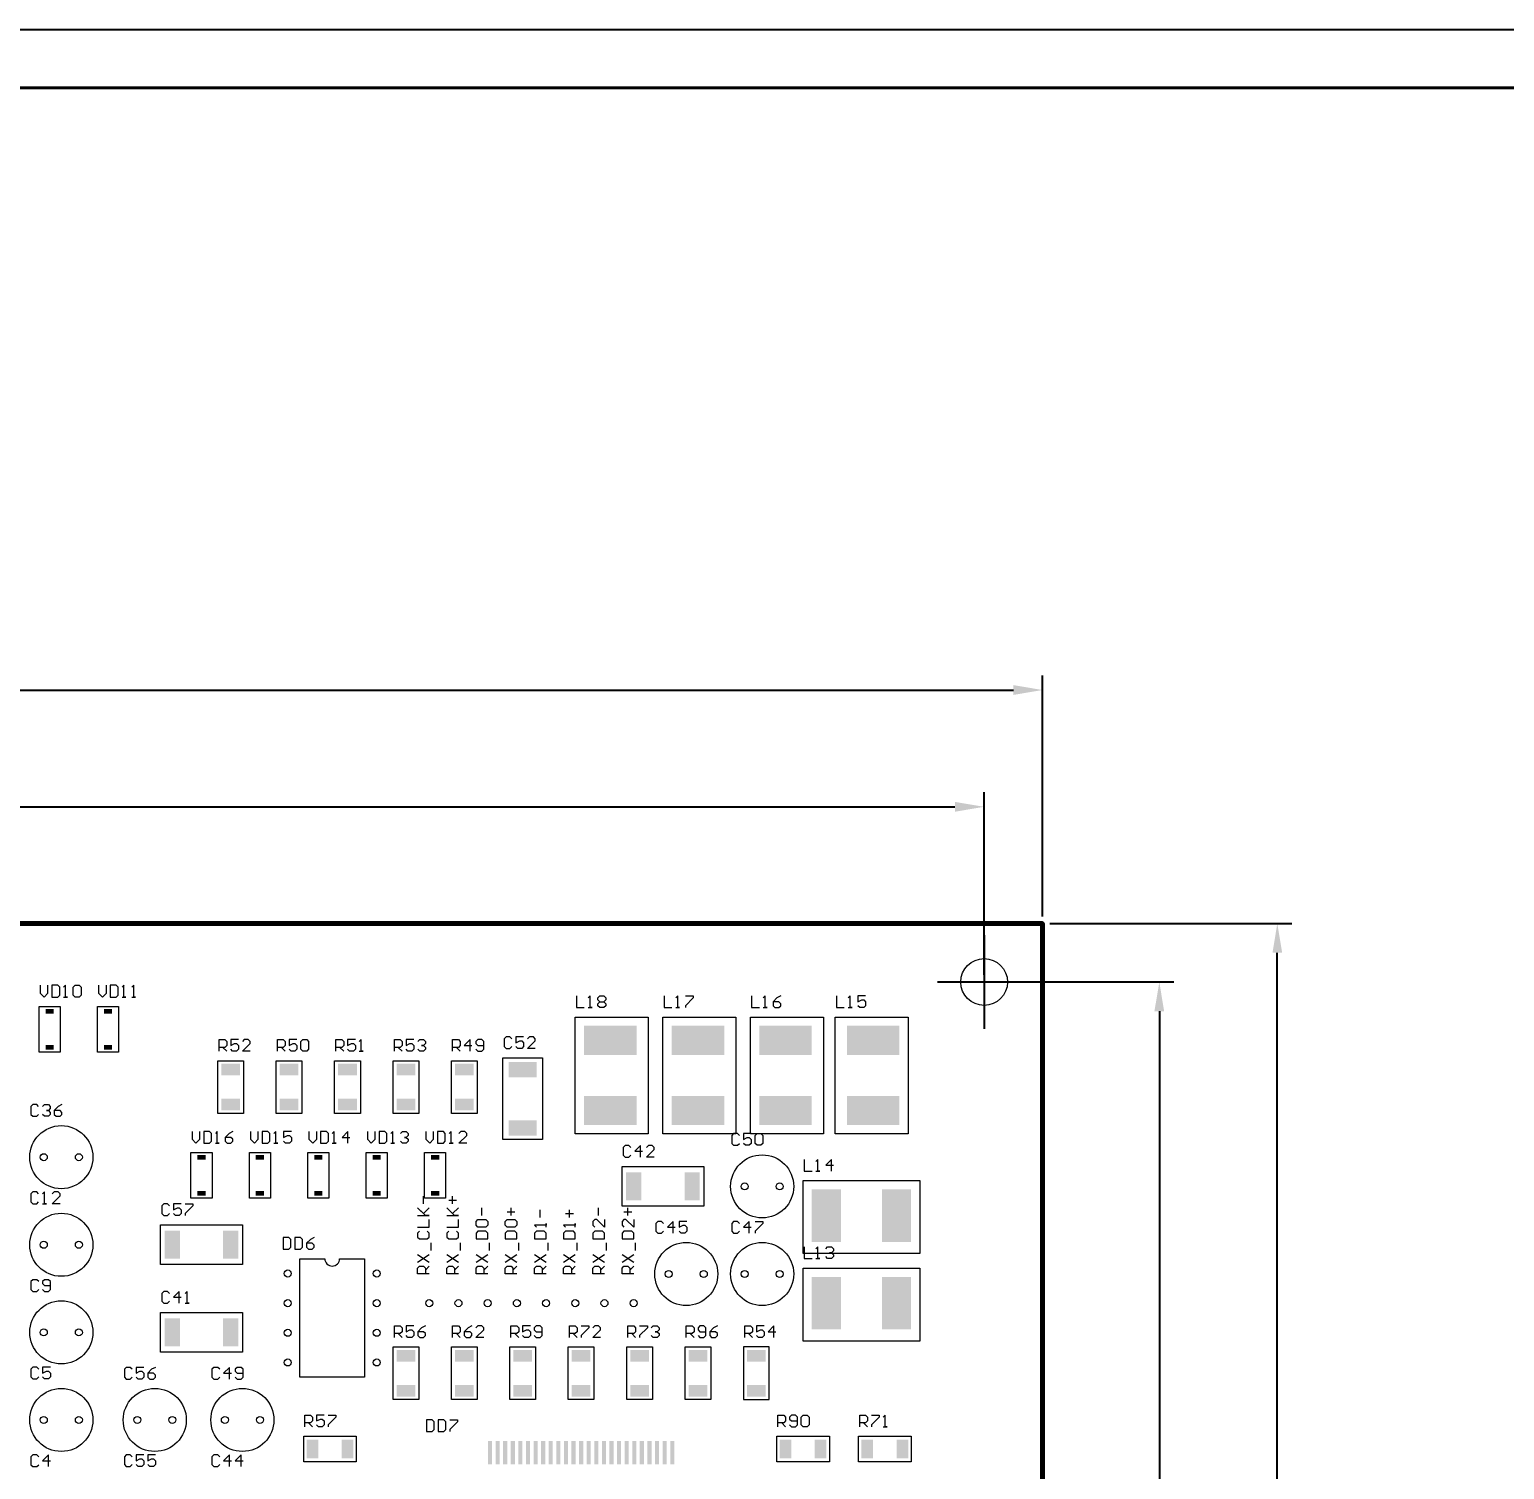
# Model space of a CAD drawing. Extents: x 0 to 597, y 0 to 420.
# Drawn here: x 171.4 to 297.7, y 296.7 to 420 of the extents above; entities that cross this region are included whole.
import ezdxf

# ---------------------------------------------------------------- set-up
doc = ezdxf.new("R2010")
doc.units = 0
doc.header["$MEASUREMENT"] = 0
doc.linetypes.add('ACAD_ISO10W100', pattern=[18, 12, -3, 0, -3])
doc.layers.get('0').update_dxf_attribs({"linetype": 'CONTINUOUS'})
doc.layers.get('DEFPOINTS').update_dxf_attribs({"linetype": 'CONTINUOUS'})
for name, color, linetype in [('KONTUR', 7, 'CONTINUOUS'), ('PDF _Геометрия', 7, 'CONTINUOUS'), ('PDF _Сплошная заливка', 7, 'CONTINUOUS'), ('штрих-пунктир', 7, 'ACAD_ISO10W100')]:
    doc.layers.add(name, color=color, linetype=linetype)
doc.layers.add('Основная', color=7, linetype='CONTINUOUS', lineweight=40)
doc.styles.get("Standard").update_dxf_attribs({"font": 'gost.TTF', "oblique": 15})
doc.styles.add('стиль1', font='gost.TTF', dxfattribs={"width": 0.75, "oblique": 15, "height": 3.5})
doc.dimstyles.get("Standard").update_dxf_attribs({"dimtxt": 3, "dimasz": 3, "dimexe": 2.5, "dimexo": 2.5, "dimgap": 1.5, "dimtad": 0, "dimtih": 1, "dimtoh": 1, "dimdec": 4, "dimzin": 0, "dimdsep": 46, "dimtxsty": 'Standard', "dimcen": -3, "dimdle": 1.25, "dimadec": 0, "dimazin": 0, "dimtfac": 0.75, "dimtdec": 4, "dimtofl": 0, "dimtmove": 0, "dimatfit": 3, "dimfxl": 1, "dimtvp": 1.5, "dimtolj": 1, "dimtzin": 0, "dimarcsym": 0})

# ---------------------------------------------------------------- blocks, each defined once
blk = doc.blocks.new('*D2')
at = {"color": 0, "lineweight": -2, "transparency": 16777216}
for p, q in [((75.6, 339.06), (75.6, 354.69)), ((253.14, 339.06), (253.14, 354.69)), ((78.1, 353.44), (250.64, 353.44))]:
    blk.add_line(p, q, dxfattribs=at)
at = {"color": 0, "transparency": 16777216}
for points in [[(78.1, 353.86), (78.1, 353.02), (75.6, 353.44)], [(250.64, 353.86), (250.64, 353.02), (253.14, 353.44)]]:
    blk.add_solid(points, dxfattribs=at)
at = {"layer": 'DEFPOINTS', "color": 0, "transparency": 16777216}
for p in [(253.14, 353.44), (75.6, 338.44), (253.14, 338.44)]:
    blk.add_point(p, dxfattribs=at)
at = {"color": 0, "transparency": 16777216, "insert": (164.37, 356.15), "char_height": 3.5, "attachment_point": 5, "style": 'стиль1'}
blk.add_mtext('\\A1;177,5*', dxfattribs=at)
blk = doc.blocks.new('*D3')
at = {"color": 0, "lineweight": -2, "transparency": 16777216}
for p, q in [((70.6, 344.06), (70.6, 364.69)), ((258.14, 344.06), (258.14, 364.69)), ((73.1, 363.44), (255.64, 363.44))]:
    blk.add_line(p, q, dxfattribs=at)
at = {"color": 0, "transparency": 16777216}
for points in [[(73.1, 363.86), (73.1, 363.02), (70.6, 363.44)], [(255.64, 363.86), (255.64, 363.02), (258.14, 363.44)]]:
    blk.add_solid(points, dxfattribs=at)
at = {"layer": 'DEFPOINTS', "color": 0, "transparency": 16777216}
for p in [(258.14, 363.44), (70.6, 343.44), (258.14, 343.44)]:
    blk.add_point(p, dxfattribs=at)
at = {"color": 0, "transparency": 16777216, "insert": (164.37, 366.15), "char_height": 3.5, "attachment_point": 5, "rotation": 359.9999, "style": 'стиль1'}
blk.add_mtext('\\A1;187,5*', dxfattribs=at)
blk = doc.blocks.new('*D4')
at = {"color": 0, "lineweight": -2, "transparency": 16777216}
for p, q in [((253.76, 338.44), (269.39, 338.44)), ((268.14, 335.94), (268.14, 110.94)), ((253.76, 108.44), (269.39, 108.44))]:
    blk.add_line(p, q, dxfattribs=at)
at = {"color": 0, "transparency": 16777216}
for points in [[(267.72, 335.94), (268.55, 335.94), (268.14, 338.44)], [(267.72, 110.94), (268.55, 110.94), (268.14, 108.44)]]:
    blk.add_solid(points, dxfattribs=at)
at = {"layer": 'DEFPOINTS', "color": 0, "transparency": 16777216}
for p in [(253.14, 338.44), (253.14, 108.44), (268.14, 108.44)]:
    blk.add_point(p, dxfattribs=at)
at = {"color": 0, "transparency": 16777216, "insert": (265.76, 223.44), "char_height": 3.5, "attachment_point": 5, "rotation": 90, "style": 'стиль1'}
blk.add_mtext('\\A1;230*', dxfattribs=at)
blk = doc.blocks.new('*D5')
at = {"color": 0, "lineweight": -2, "transparency": 16777216}
for p, q in [((258.76, 343.44), (279.49, 343.44)), ((278.24, 105.94), (278.24, 340.94)), ((258.76, 103.44), (279.49, 103.44))]:
    blk.add_line(p, q, dxfattribs=at)
at = {"color": 0, "transparency": 16777216}
for points in [[(277.83, 340.94), (278.66, 340.94), (278.24, 343.44)], [(277.83, 105.94), (278.66, 105.94), (278.24, 103.44)]]:
    blk.add_solid(points, dxfattribs=at)
at = {"layer": 'DEFPOINTS', "color": 0, "transparency": 16777216}
for p in [(258.14, 343.44), (278.24, 343.44), (258.14, 103.44)]:
    blk.add_point(p, dxfattribs=at)
at = {"color": 0, "transparency": 16777216, "insert": (275.87, 223.44), "char_height": 3.5, "attachment_point": 5, "rotation": 89.9999, "style": 'стиль1'}
blk.add_mtext('\\A1;240*', dxfattribs=at)

msp = doc.modelspace()

# ---------------------------------------------------------------- linework, layer by layer
at = {"layer": 'KONTUR'}
msp.add_line((-0.00425, 419.99759), (596.99575, 419.99759), dxfattribs=at)
at = {"layer": 'PDF _Геометрия', "lineweight": 60}
for points in [[(258.13763, 343.439), (70.60264, 343.43921), (70.60264, 103.439), (70.60264, 343.439)], [(258.13763, 103.439), (70.60264, 103.439), (258.13763, 103.43931), (258.13763, 343.439)]]:
    msp.add_lwpolyline(points, close=True, dxfattribs=at)
at = {"layer": 'PDF _Геометрия', "lineweight": 20}
for points in [[(172.31331, 338.15397), (172.31331, 337.48748), (172.64658, 337.15424), (172.97995, 337.48748), (172.97995, 338.15397)], [(174.31292, 337.15424), (174.64619, 337.15424), (174.47955, 337.15424), (174.47955, 338.15397), (174.31292, 337.9874)], [(174.47955, 338.15397), (174.47955, 338.15397)], [(177.31799, 338.15397), (177.31799, 337.48748), (177.65137, 337.15424), (177.98463, 337.48748), (177.98463, 338.15397)], [(179.3176, 337.15424), (179.65097, 337.15424), (179.48434, 337.15424), (179.48434, 338.15397), (179.3176, 337.9874)], [(179.48434, 338.15397), (179.48434, 338.15397)], [(180.15087, 337.15424), (180.48425, 337.15424), (180.31761, 337.15424), (180.31761, 338.15397), (180.15087, 337.9874)], [(180.31761, 338.15397), (180.31761, 338.15397)], [(218.23796, 337.24264), (218.23796, 336.24313), (218.9046, 336.24313)], [(219.23787, 336.24313), (219.57124, 336.24313), (219.4045, 336.24313), (219.4045, 337.24264), (219.23787, 337.07608)], [(219.4045, 337.24264), (219.4045, 337.24264)], [(225.73237, 337.24264), (225.73237, 336.24313), (226.39901, 336.24313)], [(226.73228, 336.24313), (227.06554, 336.24313), (226.89891, 336.24313), (226.89891, 337.24264), (226.73228, 337.07608)], [(226.89891, 337.24264), (226.89891, 337.24264)], [(227.56555, 337.24264), (228.23219, 337.24264), (228.23219, 337.07608), (227.56555, 336.4098), (227.56555, 336.24313)], [(233.22678, 337.24264), (233.22678, 336.24313), (233.89342, 336.24313)], [(234.22668, 336.24313), (234.55995, 336.24313), (234.39332, 336.24313), (234.39332, 337.24264), (234.22668, 337.07608)], [(234.39332, 337.24264), (234.39332, 337.24264)], [(235.7266, 337.24264), (235.39323, 337.07608), (235.05996, 336.74283), (235.05996, 336.4098), (235.22659, 336.24313), (235.55996, 336.24313), (235.7266, 336.4098), (235.7266, 336.57637), (235.55996, 336.74283), (235.05996, 336.74283)], [(240.49255, 337.24264), (240.49255, 336.24313), (241.15909, 336.24313)], [(241.49246, 336.24313), (241.82573, 336.24313), (241.65909, 336.24313), (241.65909, 337.24264), (241.49246, 337.07608)], [(241.65909, 337.24264), (241.65909, 337.24264)], [(242.99237, 337.24264), (242.32573, 337.24264), (242.32573, 336.74283), (242.659, 336.90971), (242.82564, 336.90971), (242.99237, 336.74283), (242.99237, 336.4098), (242.82564, 336.24313), (242.49237, 336.24313), (242.32573, 336.4098)], [(220.23777, 336.74283), (220.57115, 336.74283)], [(187.6252, 332.50933), (187.6252, 333.50885), (188.12521, 333.50885), (188.29184, 333.34228), (188.29184, 333.00903), (188.12521, 332.84257), (187.6252, 332.84257)], [(189.29175, 333.50885), (188.62521, 333.50885), (188.62521, 333.00903), (188.95848, 333.17591), (189.12511, 333.17591), (189.29175, 333.00903), (189.29175, 332.676), (189.12511, 332.50933), (188.79184, 332.50933), (188.62521, 332.676)], [(190.29176, 332.50933), (189.62512, 332.50933), (190.29176, 333.17591), (190.29176, 333.34228), (190.12502, 333.50885), (189.79175, 333.50885), (189.62512, 333.34228)], [(192.62999, 332.50933), (192.62999, 333.50885), (193.12989, 333.50885), (193.29663, 333.34228), (193.29663, 333.00903), (193.12989, 332.84257), (192.62999, 332.84257)], [(194.29653, 333.50885), (193.62989, 333.50885), (193.62989, 333.00903), (193.96326, 333.17591), (194.1299, 333.17591), (194.29653, 333.00903), (194.29653, 332.676), (194.1299, 332.50933), (193.79653, 332.50933), (193.62989, 332.676)], [(197.63467, 332.50933), (197.63467, 333.50885), (198.13468, 333.50885), (198.30131, 333.34228), (198.30131, 333.00903), (198.13468, 332.84257), (197.63467, 332.84257)], [(199.30122, 333.50885), (198.63468, 333.50885), (198.63468, 333.00903), (198.96795, 333.17591), (199.13458, 333.17591), (199.30122, 333.00903), (199.30122, 332.676), (199.13458, 332.50933), (198.80131, 332.50933), (198.63468, 332.676)], [(199.63459, 332.50933), (199.96785, 332.50933), (199.80122, 332.50933), (199.80122, 333.50885), (199.63459, 333.34228)], [(199.80122, 333.50885), (199.80122, 333.50885)], [(202.63946, 332.50933), (202.63946, 333.50885), (203.13936, 333.50885), (203.3061, 333.34228), (203.3061, 333.00903), (203.13936, 332.84257), (202.63946, 332.84257)], [(204.306, 333.50885), (203.63936, 333.50885), (203.63936, 333.00903), (203.97263, 333.17591), (204.13937, 333.17591), (204.306, 333.00903), (204.306, 332.676), (204.13937, 332.50933), (203.806, 332.50933), (203.63936, 332.676)], [(204.63927, 333.34228), (204.80601, 333.50885), (205.13927, 333.50885), (205.30591, 333.34228), (205.30591, 333.17591), (205.13927, 333.00903), (204.97264, 333.00903), (205.13927, 333.00903), (205.30591, 332.84257), (205.30591, 332.676), (205.13927, 332.50933), (204.80601, 332.50933), (204.63927, 332.676)], [(207.6188, 332.50933), (207.6188, 333.50885), (208.11871, 333.50885), (208.28534, 333.34228), (208.28534, 333.00903), (208.11871, 332.84257), (207.6188, 332.84257)], [(209.11872, 332.50933), (209.11872, 333.50885), (208.61871, 333.00903), (209.28535, 333.00903)], [(209.61862, 332.676), (209.78525, 332.50933), (210.11862, 332.50933), (210.28526, 332.676), (210.28526, 333.34228), (210.11862, 333.50885), (209.78525, 333.50885), (209.61862, 333.34228), (209.61862, 333.17591), (209.78525, 333.00903), (210.28526, 333.00903)], [(212.70577, 333.57088), (212.53914, 333.73745), (212.20587, 333.73745), (212.03924, 333.57088), (212.03924, 332.90461), (212.20587, 332.73793), (212.53914, 332.73793), (212.70577, 332.90461)], [(213.70578, 333.73745), (213.03915, 333.73745), (213.03915, 333.23764), (213.37241, 333.40442), (213.53905, 333.40442), (213.70578, 333.23764), (213.70578, 332.90461), (213.53905, 332.73793), (213.20578, 332.73793), (213.03915, 332.90461)], [(214.70569, 332.73793), (214.03905, 332.73793), (214.70569, 333.40442), (214.70569, 333.57088), (214.53906, 333.73745), (214.20569, 333.73745), (214.03905, 333.57088)], [(187.95857, 332.84257), (188.29184, 332.50933)], [(192.96326, 332.84257), (193.29663, 332.50933)], [(197.96804, 332.84257), (198.30131, 332.50933)], [(202.97272, 332.84257), (203.3061, 332.50933)], [(205.30591, 333.17591), (205.30591, 333.17591)], [(205.30591, 333.17591), (205.30591, 333.17591)], [(205.30591, 333.17591), (205.30591, 333.17591)], [(207.95207, 332.84257), (208.28534, 332.50933)], [(172.17819, 327.77384), (172.01145, 327.94041), (171.67819, 327.94041), (171.51155, 327.77384), (171.51155, 327.10735), (171.67819, 326.94068), (172.01145, 326.94068), (172.17819, 327.10735)], [(172.51146, 327.77384), (172.67809, 327.94041), (173.01116, 327.94041), (173.1781, 327.77384), (173.1781, 327.60716), (173.01116, 327.44059), (172.84473, 327.44059), (173.01116, 327.44059), (173.1781, 327.27392), (173.1781, 327.10735), (173.01116, 326.94068), (172.67809, 326.94068), (172.51146, 327.10735)], [(173.1781, 327.60716), (173.1781, 327.60716)], [(173.1781, 327.60716), (173.1781, 327.60716)], [(173.1781, 327.60716), (173.1781, 327.60716)], [(174.1778, 327.94041), (173.84443, 327.77384), (173.51116, 327.44059), (173.51116, 327.10735), (173.67779, 326.94068), (174.01106, 326.94068), (174.1778, 327.10735), (174.1778, 327.27392), (174.01106, 327.44059), (173.51116, 327.44059)], [(185.31344, 325.6349), (185.31344, 324.96863), (185.64671, 324.63539), (185.98008, 324.96863), (185.98008, 325.6349)], [(187.31325, 324.63539), (187.64662, 324.63539), (187.47989, 324.63539), (187.47989, 325.6349), (187.31325, 325.46823)], [(187.47989, 325.6349), (187.47989, 325.6349)], [(188.81296, 325.6349), (188.4799, 325.46823), (188.14652, 325.13499), (188.14652, 324.80195), (188.31316, 324.63539), (188.64653, 324.63539), (188.81296, 324.80195), (188.81296, 324.96863), (188.64653, 325.13499), (188.14652, 325.13499)], [(190.31812, 325.6349), (190.31812, 324.96863), (190.65149, 324.63539), (190.98476, 324.96863), (190.98476, 325.6349)], [(192.31804, 324.63539), (192.65131, 324.63539), (192.48467, 324.63539), (192.48467, 325.6349), (192.31804, 325.46823)], [(192.48467, 325.6349), (192.48467, 325.6349)], [(193.81764, 325.6349), (193.15131, 325.6349), (193.15131, 325.13499), (193.48458, 325.30187), (193.65121, 325.30187), (193.81764, 325.13499), (193.81764, 324.80195), (193.65121, 324.63539), (193.31794, 324.63539), (193.15131, 324.80195)], [(195.32291, 325.6349), (195.32291, 324.96863), (195.65618, 324.63539), (195.98955, 324.96863), (195.98955, 325.6349)], [(197.32272, 324.63539), (197.65609, 324.63539), (197.48935, 324.63539), (197.48935, 325.6349), (197.32272, 325.46823)], [(197.48935, 325.6349), (197.48935, 325.6349)], [(198.656, 324.63539), (198.656, 325.6349), (198.15599, 325.13499), (198.82243, 325.13499)], [(200.32759, 325.6349), (200.32759, 324.96863), (200.66096, 324.63539), (200.99423, 324.96863), (200.99423, 325.6349)], [(202.32751, 324.63539), (202.66077, 324.63539), (202.49414, 324.63539), (202.49414, 325.6349), (202.32751, 325.46823)], [(202.49414, 325.6349), (202.49414, 325.6349)], [(203.16078, 325.46823), (203.32741, 325.6349), (203.66068, 325.6349), (203.82711, 325.46823), (203.82711, 325.30187), (203.66068, 325.13499), (203.49405, 325.13499), (203.66068, 325.13499), (203.82711, 324.96863), (203.82711, 324.80195), (203.66068, 324.63539), (203.32741, 324.63539), (203.16078, 324.80195)], [(203.82711, 325.30187), (203.82711, 325.30187)], [(203.82711, 325.30187), (203.82711, 325.30187)], [(203.82711, 325.30187), (203.82711, 325.30187)], [(205.33238, 325.6349), (205.33238, 324.96863), (205.66564, 324.63539), (205.99902, 324.96863), (205.99902, 325.6349)], [(207.33219, 324.63539), (207.66556, 324.63539), (207.49882, 324.63539), (207.49882, 325.6349), (207.33219, 325.46823)], [(207.49882, 325.6349), (207.49882, 325.6349)], [(208.8319, 324.63539), (208.16546, 324.63539), (208.8319, 325.30187), (208.8319, 325.46823), (208.66547, 325.6349), (208.3321, 325.6349), (208.16546, 325.46823)], [(232.19124, 325.29039), (232.0246, 325.45707), (231.69134, 325.45707), (231.5246, 325.29039), (231.5246, 324.62422), (231.69134, 324.45755), (232.0246, 324.45755), (232.19124, 324.62422)], [(233.19114, 325.45707), (232.52461, 325.45707), (232.52461, 324.95715), (232.85788, 325.12403), (233.02451, 325.12403), (233.19114, 324.95715), (233.19114, 324.62422), (233.02451, 324.45755), (232.69124, 324.45755), (232.52461, 324.62422)], [(222.8931, 324.27443), (222.72647, 324.44111), (222.3932, 324.44111), (222.22646, 324.27443), (222.22646, 323.60816), (222.3932, 323.44159), (222.72647, 323.44159), (222.8931, 323.60816)], [(223.72638, 323.44159), (223.72638, 324.44111), (223.22647, 323.94119), (223.89301, 323.94119)], [(224.89302, 323.44159), (224.22638, 323.44159), (224.89302, 324.10807), (224.89302, 324.27443), (224.72628, 324.44111), (224.39302, 324.44111), (224.22638, 324.27443)], [(237.73815, 323.24731), (237.73815, 322.24779), (238.40479, 322.24779)], [(238.73806, 322.24779), (239.07112, 322.24779), (238.90469, 322.24779), (238.90469, 323.24731), (238.73806, 323.08064)], [(238.90469, 323.24731), (238.90469, 323.24731)], [(240.07103, 322.24779), (240.07103, 323.24731), (239.57112, 322.74739), (240.23766, 322.74739)], [(172.17819, 320.29145), (172.01145, 320.45813), (171.67819, 320.45813), (171.51155, 320.29145), (171.51155, 319.62497), (171.67819, 319.4583), (172.01145, 319.4583), (172.17819, 319.62497)], [(172.51146, 319.4583), (172.84473, 319.4583), (172.67809, 319.4583), (172.67809, 320.45813), (172.51146, 320.29145)], [(172.67809, 320.45813), (172.67809, 320.45813)], [(174.01106, 319.4583), (173.34442, 319.4583), (174.01106, 320.12488), (174.01106, 320.29145), (173.84443, 320.45813), (173.51116, 320.45813), (173.34442, 320.29145)], [(205.12805, 319.437), (205.12805, 320.10348)], [(207.29511, 319.77055), (207.96175, 319.77055)], [(207.62838, 319.437), (207.62838, 320.10348)], [(183.3887, 319.27063), (183.22207, 319.43731), (182.8888, 319.43731), (182.72217, 319.27063), (182.72217, 318.60436), (182.8888, 318.43779), (183.22207, 318.43779), (183.3887, 318.60436)], [(184.38871, 319.43731), (183.72207, 319.43731), (183.72207, 318.93739), (184.05534, 319.10427), (184.22198, 319.10427), (184.38871, 318.93739), (184.38871, 318.60436), (184.22198, 318.43779), (183.88871, 318.43779), (183.72207, 318.60436)], [(184.72198, 319.43731), (185.38862, 319.43731), (185.38862, 319.27063), (184.72198, 318.60436), (184.72198, 318.43779)], [(204.62815, 318.43748), (205.62785, 318.43748), (205.29448, 318.43748), (204.62815, 319.10406), (205.12805, 318.60415), (205.62785, 319.10406)], [(207.12848, 318.43748), (208.12839, 318.43748), (207.79512, 318.43748), (207.12848, 319.10406), (207.62838, 318.60415), (208.12839, 319.10406)], [(210.12902, 318.43748), (210.12902, 319.10406)], [(212.29599, 318.77072), (212.96263, 318.77072)], [(212.62936, 318.43748), (212.62936, 319.10406)], [(215.1299, 318.27091), (215.1299, 318.93739)], [(217.29696, 318.60415), (217.9636, 318.60415)], [(217.63023, 318.27091), (217.63023, 318.93739)], [(220.13087, 318.43748), (220.13087, 319.10406)], [(222.29784, 318.77072), (222.96447, 318.77072)], [(222.63121, 318.43748), (222.63121, 319.10406)], [(204.62815, 317.43775), (205.62785, 317.43775), (205.62785, 318.10424)], [(204.79478, 317.10451), (204.62815, 316.93794), (204.62815, 316.6047), (204.79478, 316.43803), (205.46111, 316.43803), (205.62785, 316.6047), (205.62785, 316.93794), (205.46111, 317.10451)], [(207.12848, 317.43775), (208.12839, 317.43775), (208.12839, 318.10424)], [(207.29511, 317.10451), (207.12848, 316.93794), (207.12848, 316.6047), (207.29511, 316.43803), (207.96175, 316.43803), (208.12839, 316.6047), (208.12839, 316.93794), (207.96175, 317.10451)], [(215.6297, 317.43775), (215.6297, 317.77099), (215.6297, 317.60442), (214.63, 317.60442), (214.79663, 317.43775)], [(214.63, 317.60442), (214.63, 317.60442)], [(218.13024, 317.43775), (218.13024, 317.77099), (218.13024, 317.60442), (217.13033, 317.60442), (217.29696, 317.43775)], [(217.13033, 317.60442), (217.13033, 317.60442)], [(220.63057, 318.10424), (220.63057, 317.43775), (219.96424, 318.10424), (219.7975, 318.10424), (219.63087, 317.93767), (219.63087, 317.60442), (219.7975, 317.43775)], [(223.13111, 318.10424), (223.13111, 317.43775), (222.46457, 318.10424), (222.29784, 318.10424), (222.1312, 317.93767), (222.1312, 317.60442), (222.29784, 317.43775)], [(225.68767, 317.77203), (225.52094, 317.9387), (225.18767, 317.9387), (225.02103, 317.77203), (225.02103, 317.10575), (225.18767, 316.93918), (225.52094, 316.93918), (225.68767, 317.10575)], [(226.52095, 316.93918), (226.52095, 317.9387), (226.02094, 317.43879), (226.68758, 317.43879)], [(227.68749, 317.9387), (227.02085, 317.9387), (227.02085, 317.43879), (227.35422, 317.60566), (227.52085, 317.60566), (227.68749, 317.43879), (227.68749, 317.10575), (227.52085, 316.93918), (227.18758, 316.93918), (227.02085, 317.10575)], [(232.19124, 317.77203), (232.0246, 317.9387), (231.69134, 317.9387), (231.5246, 317.77203), (231.5246, 317.10575), (231.69134, 316.93918), (232.0246, 316.93918), (232.19124, 317.10575)], [(233.02451, 316.93918), (233.02451, 317.9387), (232.52461, 317.43879), (233.19114, 317.43879)], [(233.52452, 317.9387), (234.19115, 317.9387), (234.19115, 317.77203), (233.52452, 317.10575), (233.52452, 316.93918)], [(195.77914, 316.56706), (195.44587, 316.40049), (195.1125, 316.06715), (195.1125, 315.73422), (195.27914, 315.56754), (195.61251, 315.56754), (195.77914, 315.73422), (195.77914, 315.90078), (195.61251, 316.06715), (195.1125, 316.06715)], [(205.79448, 315.43851), (205.79448, 316.10478)], [(208.29502, 315.43851), (208.29502, 316.10478)], [(210.79535, 315.43851), (210.79535, 316.10478)], [(213.296, 315.43851), (213.296, 316.10478)], [(215.79633, 315.43851), (215.79633, 316.10478)], [(218.29687, 315.43851), (218.29687, 316.10478)], [(220.7972, 315.43851), (220.7972, 316.10478)], [(223.29785, 315.43851), (223.29785, 316.10478)], [(237.73815, 315.75427), (237.73815, 314.75475), (238.40479, 314.75475)], [(238.73806, 314.75475), (239.07112, 314.75475), (238.90469, 314.75475), (238.90469, 315.75427), (238.73806, 315.5876)], [(238.90469, 315.75427), (238.90469, 315.75427)], [(239.57112, 315.5876), (239.73776, 315.75427), (240.07103, 315.75427), (240.23766, 315.5876), (240.23766, 315.42124), (240.07103, 315.25436), (239.90439, 315.25436), (240.07103, 315.25436), (240.23766, 315.088), (240.23766, 314.92143), (240.07103, 314.75475), (239.73776, 314.75475), (239.57112, 314.92143)], [(204.62815, 314.43878), (205.62785, 315.10526)], [(204.62815, 315.10526), (205.62785, 314.43878)], [(207.12848, 314.43878), (208.12839, 315.10526)], [(207.12848, 315.10526), (208.12839, 314.43878)], [(209.62902, 314.43878), (210.62872, 315.10526)], [(209.62902, 315.10526), (210.62872, 314.43878)], [(212.12935, 314.43878), (213.12936, 315.10526)], [(212.12935, 315.10526), (213.12936, 314.43878)], [(214.63, 314.43878), (215.6297, 315.10526)], [(214.63, 315.10526), (215.6297, 314.43878)], [(217.13033, 314.43878), (218.13024, 315.10526)], [(217.13033, 315.10526), (218.13024, 314.43878)], [(219.63087, 314.43878), (220.63057, 315.10526)], [(219.63087, 315.10526), (220.63057, 314.43878)], [(222.1312, 314.43878), (223.13111, 315.10526)], [(222.1312, 315.10526), (223.13111, 314.43878)], [(240.23766, 315.42124), (240.23766, 315.42124)], [(240.23766, 315.42124), (240.23766, 315.42124)], [(240.23766, 315.42124), (240.23766, 315.42124)], [(205.62785, 313.43905), (204.62815, 313.43905), (204.62815, 313.93897), (204.79478, 314.10554), (205.12805, 314.10554), (205.29448, 313.93897), (205.29448, 313.43905)], [(205.29448, 313.7723), (205.62785, 314.10554)], [(208.12839, 313.43905), (207.12848, 313.43905), (207.12848, 313.93897), (207.29511, 314.10554), (207.62838, 314.10554), (207.79512, 313.93897), (207.79512, 313.43905)], [(207.79512, 313.7723), (208.12839, 314.10554)], [(210.62872, 313.43905), (209.62902, 313.43905), (209.62902, 313.93897), (209.79565, 314.10554), (210.12902, 314.10554), (210.29566, 313.93897), (210.29566, 313.43905)], [(210.29566, 313.7723), (210.62872, 314.10554)], [(213.12936, 313.43905), (212.12935, 313.43905), (212.12935, 313.93897), (212.29599, 314.10554), (212.62936, 314.10554), (212.79599, 313.93897), (212.79599, 313.43905)], [(212.79599, 313.7723), (213.12936, 314.10554)], [(215.6297, 313.43905), (214.63, 313.43905), (214.63, 313.93897), (214.79663, 314.10554), (215.1299, 314.10554), (215.29633, 313.93897), (215.29633, 313.43905)], [(215.29633, 313.7723), (215.6297, 314.10554)], [(218.13024, 313.43905), (217.13033, 313.43905), (217.13033, 313.93897), (217.29696, 314.10554), (217.63023, 314.10554), (217.79697, 313.93897), (217.79697, 313.43905)], [(217.79697, 313.7723), (218.13024, 314.10554)], [(220.63057, 313.43905), (219.63087, 313.43905), (219.63087, 313.93897), (219.7975, 314.10554), (220.13087, 314.10554), (220.29751, 313.93897), (220.29751, 313.43905)], [(220.29751, 313.7723), (220.63057, 314.10554)], [(223.13111, 313.43905), (222.1312, 313.43905), (222.1312, 313.93897), (222.29784, 314.10554), (222.63121, 314.10554), (222.79784, 313.93897), (222.79784, 313.43905)], [(222.79784, 313.7723), (223.13111, 314.10554)], [(172.18756, 312.78394), (172.02093, 312.95062), (171.68756, 312.95062), (171.52092, 312.78394), (171.52092, 312.11746), (171.68756, 311.95089), (172.02093, 311.95089), (172.18756, 312.11746)], [(172.52083, 312.11746), (172.68747, 311.95089), (173.02084, 311.95089), (173.18726, 312.11746), (173.18726, 312.78394), (173.02084, 312.95062), (172.68747, 312.95062), (172.52083, 312.78394), (172.52083, 312.61737), (172.68747, 312.4507), (173.18726, 312.4507)], [(183.3887, 311.7776), (183.22207, 311.94427), (182.8888, 311.94427), (182.72217, 311.7776), (182.72217, 311.11143), (182.8888, 310.94475), (183.22207, 310.94475), (183.3887, 311.11143)], [(184.22198, 310.94475), (184.22198, 311.94427), (183.72207, 311.44436), (184.38871, 311.44436)], [(184.72198, 310.94475), (185.05525, 310.94475), (184.88861, 310.94475), (184.88861, 311.94427), (184.72198, 311.7776)], [(184.88861, 311.94427), (184.88861, 311.94427)], [(202.63946, 307.99841), (202.63946, 308.99783), (203.13936, 308.99783), (203.3061, 308.83126), (203.3061, 308.49801), (203.13936, 308.33165), (202.63946, 308.33165)], [(202.97272, 308.33165), (203.3061, 307.99841)], [(204.306, 308.99783), (203.63936, 308.99783), (203.63936, 308.49801), (203.97263, 308.66489), (204.13937, 308.66489), (204.306, 308.49801), (204.306, 308.16498), (204.13937, 307.99841), (203.806, 307.99841), (203.63936, 308.16498)], [(205.30591, 308.99783), (204.97264, 308.83126), (204.63927, 308.49801), (204.63927, 308.16498), (204.80601, 307.99841), (205.13927, 307.99841), (205.30591, 308.16498), (205.30591, 308.33165), (205.13927, 308.49801), (204.63927, 308.49801)], [(207.6188, 307.99841), (207.6188, 308.99783), (208.11871, 308.99783), (208.28534, 308.83126), (208.28534, 308.49801), (208.11871, 308.33165), (207.6188, 308.33165)], [(207.95207, 308.33165), (208.28534, 307.99841)], [(209.28535, 308.99783), (208.95198, 308.83126), (208.61871, 308.49801), (208.61871, 308.16498), (208.78535, 307.99841), (209.11872, 307.99841), (209.28535, 308.16498), (209.28535, 308.33165), (209.11872, 308.49801), (208.61871, 308.49801)], [(210.28526, 307.99841), (209.61862, 307.99841), (210.28526, 308.66489), (210.28526, 308.83126), (210.11862, 308.99783), (209.78525, 308.99783), (209.61862, 308.83126)], [(212.62349, 307.99841), (212.62349, 308.99783), (213.12349, 308.99783), (213.29013, 308.83126), (213.29013, 308.49801), (213.12349, 308.33165), (212.62349, 308.33165)], [(212.95686, 308.33165), (213.29013, 307.99841)], [(214.29003, 308.99783), (213.62339, 308.99783), (213.62339, 308.49801), (213.95677, 308.66489), (214.1234, 308.66489), (214.29003, 308.49801), (214.29003, 308.16498), (214.1234, 307.99841), (213.79013, 307.99841), (213.62339, 308.16498)], [(214.6234, 308.16498), (214.79004, 307.99841), (215.12331, 307.99841), (215.28994, 308.16498), (215.28994, 308.83126), (215.12331, 308.99783), (214.79004, 308.99783), (214.6234, 308.83126), (214.6234, 308.66489), (214.79004, 308.49801), (215.28994, 308.49801)], [(217.62827, 307.99841), (217.62827, 308.99783), (218.12818, 308.99783), (218.29481, 308.83126), (218.29481, 308.49801), (218.12818, 308.33165), (217.62827, 308.33165)], [(217.96154, 308.33165), (218.29481, 307.99841)], [(218.62818, 308.99783), (219.29482, 308.99783), (219.29482, 308.83126), (218.62818, 308.16498), (218.62818, 307.99841)], [(220.29473, 307.99841), (219.62809, 307.99841), (220.29473, 308.66489), (220.29473, 308.83126), (220.12809, 308.99783), (219.79472, 308.99783), (219.62809, 308.83126)], [(222.63296, 307.99841), (222.63296, 308.99783), (223.13296, 308.99783), (223.2996, 308.83126), (223.2996, 308.49801), (223.13296, 308.33165), (222.63296, 308.33165)], [(222.96633, 308.33165), (223.2996, 307.99841)], [(223.63286, 308.99783), (224.2995, 308.99783), (224.2995, 308.83126), (223.63286, 308.16498), (223.63286, 307.99841)], [(224.63287, 308.83126), (224.79951, 308.99783), (225.13278, 308.99783), (225.29941, 308.83126), (225.29941, 308.66489), (225.13278, 308.49801), (224.96614, 308.49801), (225.13278, 308.49801), (225.29941, 308.33165), (225.29941, 308.16498), (225.13278, 307.99841), (224.79951, 307.99841), (224.63287, 308.16498)], [(225.29941, 308.66489), (225.29941, 308.66489)], [(225.29941, 308.66489), (225.29941, 308.66489)], [(225.29941, 308.66489), (225.29941, 308.66489)], [(227.63774, 307.99841), (227.63774, 308.99783), (228.13765, 308.99783), (228.30428, 308.83126), (228.30428, 308.49801), (228.13765, 308.33165), (227.63774, 308.33165)], [(227.97101, 308.33165), (228.30428, 307.99841)], [(228.63765, 308.16498), (228.80428, 307.99841), (229.13755, 307.99841), (229.30429, 308.16498), (229.30429, 308.83126), (229.13755, 308.99783), (228.80428, 308.99783), (228.63765, 308.83126), (228.63765, 308.66489), (228.80428, 308.49801), (229.30429, 308.49801)], [(230.3042, 308.99783), (229.97093, 308.83126), (229.63756, 308.49801), (229.63756, 308.16498), (229.80419, 307.99841), (230.13756, 307.99841), (230.3042, 308.16498), (230.3042, 308.33165), (230.13756, 308.49801), (229.63756, 308.49801)], [(232.64243, 307.99841), (232.64243, 308.99783), (233.14243, 308.99783), (233.30907, 308.83126), (233.30907, 308.49801), (233.14243, 308.33165), (232.64243, 308.33165)], [(232.9758, 308.33165), (233.30907, 307.99841)], [(234.30897, 308.99783), (233.64233, 308.99783), (233.64233, 308.49801), (233.9757, 308.66489), (234.14234, 308.66489), (234.30897, 308.49801), (234.30897, 308.16498), (234.14234, 307.99841), (233.80907, 307.99841), (233.64233, 308.16498)], [(235.14224, 307.99841), (235.14224, 308.99783), (234.64234, 308.49801), (235.30888, 308.49801)], [(172.18756, 305.29101), (172.02093, 305.45758), (171.68756, 305.45758), (171.52092, 305.29101), (171.52092, 304.62453), (171.68756, 304.45786), (172.02093, 304.45786), (172.18756, 304.62453)], [(173.18726, 305.45758), (172.52083, 305.45758), (172.52083, 304.95777), (172.8542, 305.12434), (173.02084, 305.12434), (173.18726, 304.95777), (173.18726, 304.62453), (173.02084, 304.45786), (172.68747, 304.45786), (172.52083, 304.62453)], [(180.18774, 305.2753), (180.02111, 305.44187), (179.68774, 305.44187), (179.52111, 305.2753), (179.52111, 304.60902), (179.68774, 304.44235), (180.02111, 304.44235), (180.18774, 304.60902)], [(181.18765, 305.44187), (180.52101, 305.44187), (180.52101, 304.94195), (180.85438, 305.10883), (181.02102, 305.10883), (181.18765, 304.94195), (181.18765, 304.60902), (181.02102, 304.44235), (180.68775, 304.44235), (180.52101, 304.60902)], [(182.18766, 305.44187), (181.85429, 305.2753), (181.52102, 304.94195), (181.52102, 304.60902), (181.68766, 304.44235), (182.02092, 304.44235), (182.18766, 304.60902), (182.18766, 304.77559), (182.02092, 304.94195), (181.52102, 304.94195)], [(187.68215, 305.2753), (187.51552, 305.44187), (187.18215, 305.44187), (187.01551, 305.2753), (187.01551, 304.60902), (187.18215, 304.44235), (187.51552, 304.44235), (187.68215, 304.60902)], [(188.51543, 304.44235), (188.51543, 305.44187), (188.01542, 304.94195), (188.68206, 304.94195)], [(189.01543, 304.60902), (189.18206, 304.44235), (189.51533, 304.44235), (189.68197, 304.60902), (189.68197, 305.2753), (189.51533, 305.44187), (189.18206, 305.44187), (189.01543, 305.2753), (189.01543, 305.10883), (189.18206, 304.94195), (189.68197, 304.94195)], [(194.96719, 300.35297), (194.96719, 301.35249), (195.46719, 301.35249), (195.63383, 301.18582), (195.63383, 300.85258), (195.46719, 300.68621), (194.96719, 300.68621)], [(195.30056, 300.68621), (195.63383, 300.35297)], [(196.63373, 301.35249), (195.96709, 301.35249), (195.96709, 300.85258), (196.30047, 301.01946), (196.4671, 301.01946), (196.63373, 300.85258), (196.63373, 300.51965), (196.4671, 300.35297), (196.13383, 300.35297), (195.96709, 300.51965)], [(196.9671, 301.35249), (197.63364, 301.35249), (197.63364, 301.18582), (196.9671, 300.51965), (196.9671, 300.35297)], [(207.38307, 300.94605), (208.0496, 300.94605), (208.0496, 300.77948), (207.38307, 300.1132), (207.38307, 299.94663)], [(235.47706, 300.35297), (235.47706, 301.35249), (235.97706, 301.35249), (236.1437, 301.18582), (236.1437, 300.85258), (235.97706, 300.68621), (235.47706, 300.68621)], [(235.81043, 300.68621), (236.1437, 300.35297)], [(236.47707, 300.51965), (236.6437, 300.35297), (236.97676, 300.35297), (237.1434, 300.51965), (237.1434, 301.18582), (236.97676, 301.35249), (236.6437, 301.35249), (236.47707, 301.18582), (236.47707, 301.01946), (236.6437, 300.85258), (237.1434, 300.85258)], [(242.48876, 300.35297), (242.48876, 301.35249), (242.98877, 301.35249), (243.1554, 301.18582), (243.1554, 300.85258), (242.98877, 300.68621), (242.48876, 300.68621)], [(242.82213, 300.68621), (243.1554, 300.35297)], [(243.48877, 301.35249), (244.1551, 301.35249), (244.1551, 301.18582), (243.48877, 300.51965), (243.48877, 300.35297)], [(244.48837, 300.35297), (244.82174, 300.35297), (244.65511, 300.35297), (244.65511, 301.35249), (244.48837, 301.18582)], [(244.65511, 301.35249), (244.65511, 301.35249)], [(172.18756, 297.77265), (172.02093, 297.93922), (171.68756, 297.93922), (171.52092, 297.77265), (171.52092, 297.10606), (171.68756, 296.93949), (172.02093, 296.93949), (172.18756, 297.10606)], [(173.02084, 296.93949), (173.02084, 297.93922), (172.52083, 297.4393), (173.18726, 297.4393)], [(180.18774, 297.78226), (180.02111, 297.94883), (179.68774, 297.94883), (179.52111, 297.78226), (179.52111, 297.11599), (179.68774, 296.94942), (180.02111, 296.94942), (180.18774, 297.11599)], [(181.18765, 297.94883), (180.52101, 297.94883), (180.52101, 297.44902), (180.85438, 297.6159), (181.02102, 297.6159), (181.18765, 297.44902), (181.18765, 297.11599), (181.02102, 296.94942), (180.68775, 296.94942), (180.52101, 297.11599)], [(182.18766, 297.94883), (181.52102, 297.94883), (181.52102, 297.44902), (181.85429, 297.6159), (182.02092, 297.6159), (182.18766, 297.44902), (182.18766, 297.11599), (182.02092, 296.94942), (181.68766, 296.94942), (181.52102, 297.11599)], [(187.68215, 297.78226), (187.51552, 297.94883), (187.18215, 297.94883), (187.01551, 297.78226), (187.01551, 297.11599), (187.18215, 296.94942), (187.51552, 296.94942), (187.68215, 297.11599)], [(188.51543, 296.94942), (188.51543, 297.94883), (188.01542, 297.44902), (188.68206, 297.44902)], [(189.51533, 296.94942), (189.51533, 297.94883), (189.01543, 297.44902), (189.68197, 297.44902)]]:
    msp.add_lwpolyline(points, dxfattribs=at)
for points in [[(173.31322, 338.15397), (173.31322, 337.15424), (173.81322, 337.15424), (173.97986, 337.32091), (173.97986, 337.9874), (173.81322, 338.15397)], [(175.14619, 337.9874), (175.31283, 338.15397), (175.64609, 338.15397), (175.81283, 337.9874), (175.81283, 337.32091), (175.64609, 337.15424), (175.31283, 337.15424), (175.14619, 337.32091)], [(178.318, 338.15397), (178.318, 337.15424), (178.81791, 337.15424), (178.98454, 337.32091), (178.98454, 337.9874), (178.81791, 338.15397)], [(220.07114, 337.07608), (220.23777, 337.24264), (220.57115, 337.24264), (220.73778, 337.07608), (220.73778, 336.90971), (220.57115, 336.74283), (220.73778, 336.57637), (220.73778, 336.4098), (220.57115, 336.24313), (220.23777, 336.24313), (220.07114, 336.4098), (220.07114, 336.57637), (220.23777, 336.74283), (220.07114, 336.90971)], [(174.02198, 336.33918), (174.02198, 332.43922), (172.22155, 332.43922), (172.22155, 336.33918)], [(179.02295, 336.33918), (179.02295, 332.43902), (177.22253, 332.43902), (177.22253, 336.33918)], [(224.38127, 335.43902), (224.38127, 325.43907), (218.13024, 325.43907), (218.13024, 335.43902)], [(231.88279, 335.43902), (231.88279, 325.43907), (225.63154, 325.43907), (225.63154, 335.43902)], [(239.3841, 335.43902), (239.3841, 325.43907), (233.13296, 325.43907), (233.13296, 335.43902)], [(246.63566, 335.43902), (246.63566, 325.43907), (240.38431, 325.43907), (240.38431, 335.43902)], [(194.6298, 333.34228), (194.79654, 333.50885), (195.12981, 333.50885), (195.29644, 333.34228), (195.29644, 332.676), (195.12981, 332.50933), (194.79654, 332.50933), (194.6298, 332.676)], [(189.72491, 331.6892), (189.72491, 327.18914), (187.52438, 327.18914), (187.52438, 331.6892)], [(194.72589, 331.6892), (194.72589, 327.18914), (192.52535, 327.18914), (192.52535, 331.6892)], [(199.72676, 331.6892), (199.72676, 327.18914), (197.52622, 327.18914), (197.52622, 331.6892)], [(204.72774, 331.6892), (204.72774, 327.18914), (202.5272, 327.18914), (202.5272, 331.6892)], [(209.72861, 331.6892), (209.72861, 327.18914), (207.52828, 327.18914), (207.52828, 331.6892)], [(215.32959, 331.9391), (215.32959, 324.93916), (211.92894, 324.93916), (211.92894, 331.9391)], [(186.31334, 325.6349), (186.31334, 324.63539), (186.81335, 324.63539), (186.97998, 324.80195), (186.97998, 325.46823), (186.81335, 325.6349)], [(191.31803, 325.6349), (191.31803, 324.63539), (191.81803, 324.63539), (191.98467, 324.80195), (191.98467, 325.46823), (191.81803, 325.6349)], [(196.32281, 325.6349), (196.32281, 324.63539), (196.82282, 324.63539), (196.98945, 324.80195), (196.98945, 325.46823), (196.82282, 325.6349)], [(201.3275, 325.6349), (201.3275, 324.63539), (201.8275, 324.63539), (201.99414, 324.80195), (201.99414, 325.46823), (201.8275, 325.6349)], [(206.33228, 325.6349), (206.33228, 324.63539), (206.83229, 324.63539), (206.99892, 324.80195), (206.99892, 325.46823), (206.83229, 325.6349)], [(233.52452, 325.29039), (233.69115, 325.45707), (234.02442, 325.45707), (234.19115, 325.29039), (234.19115, 324.62422), (234.02442, 324.45755), (233.69115, 324.45755), (233.52452, 324.62422)], [(187.02437, 323.83904), (187.02437, 319.93919), (185.22394, 319.93919), (185.22394, 323.83904)], [(192.02535, 323.83904), (192.02535, 319.93919), (190.22492, 319.93919), (190.22492, 323.83904)], [(197.02622, 323.83904), (197.02622, 319.93919), (195.2261, 319.93919), (195.2261, 323.83904)], [(202.0272, 323.83904), (202.0272, 319.93919), (200.22697, 319.93919), (200.22697, 323.83904)], [(207.02807, 323.83904), (207.02807, 319.93919), (205.22795, 319.93919), (205.22795, 323.83904)], [(229.1323, 322.63914), (229.1323, 319.2391), (222.131, 319.2391), (222.131, 322.63914)], [(247.63578, 321.43903), (247.63578, 315.18912), (237.63393, 315.18912), (237.63393, 321.43903)], [(189.62481, 317.63916), (189.62481, 314.23912), (182.6235, 314.23912), (182.6235, 317.63916)], [(209.79565, 317.43775), (209.62902, 317.60442), (209.62902, 317.93767), (209.79565, 318.10424), (210.46209, 318.10424), (210.62872, 317.93767), (210.62872, 317.60442), (210.46209, 317.43775)], [(209.62902, 316.43803), (210.62872, 316.43803), (210.62872, 316.93794), (210.46209, 317.10451), (209.79565, 317.10451), (209.62902, 316.93794)], [(212.29599, 317.43775), (212.12935, 317.60442), (212.12935, 317.93767), (212.29599, 318.10424), (212.96263, 318.10424), (213.12936, 317.93767), (213.12936, 317.60442), (212.96263, 317.43775)], [(212.12935, 316.43803), (213.12936, 316.43803), (213.12936, 316.93794), (212.96263, 317.10451), (212.29599, 317.10451), (212.12935, 316.93794)], [(214.63, 316.43803), (215.6297, 316.43803), (215.6297, 316.93794), (215.46327, 317.10451), (214.79663, 317.10451), (214.63, 316.93794)], [(217.13033, 316.43803), (218.13024, 316.43803), (218.13024, 316.93794), (217.9636, 317.10451), (217.29696, 317.10451), (217.13033, 316.93794)], [(219.63087, 316.43803), (220.63057, 316.43803), (220.63057, 316.93794), (220.46393, 317.10451), (219.7975, 317.10451), (219.63087, 316.93794)], [(222.1312, 316.43803), (223.13111, 316.43803), (223.13111, 316.93794), (222.96447, 317.10451), (222.29784, 317.10451), (222.1312, 316.93794)], [(193.11269, 316.56706), (193.11269, 315.56754), (193.61259, 315.56754), (193.77933, 315.73422), (193.77933, 316.40049), (193.61259, 316.56706)], [(194.1126, 316.56706), (194.1126, 315.56754), (194.6126, 315.56754), (194.77924, 315.73422), (194.77924, 316.40049), (194.6126, 316.56706)], [(247.63578, 313.93918), (247.63578, 307.68905), (237.63393, 307.68905), (237.63393, 313.93918)], [(189.62481, 310.1391), (189.62481, 306.73906), (182.6235, 306.73906), (182.6235, 310.1391)], [(204.72774, 307.18914), (204.72774, 302.68898), (202.52741, 302.68898), (202.52741, 307.18914)], [(209.72861, 307.18914), (209.72861, 302.68898), (207.52828, 302.68898), (207.52828, 307.18914)], [(214.72958, 307.18914), (214.72958, 302.68898), (212.52925, 302.68898), (212.52925, 307.18914)], [(219.73046, 307.18914), (219.73046, 302.68898), (217.53013, 302.68898), (217.53013, 307.18914)], [(224.73143, 307.18914), (224.73143, 302.68898), (222.5311, 302.68898), (222.5311, 307.18914)], [(229.73231, 307.18914), (229.73231, 302.68898), (227.53197, 302.68898), (227.53197, 307.18914)], [(232.53295, 307.18914), (232.53295, 302.68898), (234.73328, 302.68898), (234.73328, 307.18914)], [(205.38315, 300.94605), (205.38315, 299.94663), (205.88315, 299.94663), (206.04979, 300.1132), (206.04979, 300.77948), (205.88315, 300.94605)], [(206.38306, 300.94605), (206.38306, 299.94663), (206.88306, 299.94663), (207.0497, 300.1132), (207.0497, 300.77948), (206.88306, 300.94605)], [(237.47666, 301.18582), (237.6434, 301.35249), (237.97667, 301.35249), (238.1433, 301.18582), (238.1433, 300.51965), (237.97667, 300.35297), (237.6434, 300.35297), (237.47666, 300.51965)], [(199.37671, 299.53915), (199.37671, 297.33901), (194.87574, 297.33901), (194.87574, 299.53915)], [(239.88431, 299.53915), (239.88431, 297.33901), (235.38334, 297.33901), (235.38334, 299.53915)], [(246.88561, 299.53915), (246.88561, 297.33901), (242.38464, 297.33901), (242.38464, 299.53915)]]:
    msp.add_lwpolyline(points, close=True, dxfattribs=at)
msp.add_lwpolyline([(197.31634, 314.11422, 0.414242802), (197.95146, 314.74917), (200.09185, 314.74917), (200.09185, 304.58917), (194.54092, 304.58917), (194.54092, 314.74917), (196.68131, 314.74917, 0.414215584)], format="xyb", close=True, dxfattribs=at)
at = {"layer": 'PDF _Геометрия', "lineweight": 9}
for centre, radius in [((253.13692, 338.43883), 2.00016), ((172.6217, 323.43899), 0.30006), ((175.62231, 323.43906), 0.3), ((232.63306, 320.93917), 0.3), ((235.6336, 320.93917), 0.3), ((172.6217, 315.93913), 0.30006), ((175.62231, 315.9392), 0.3), ((193.50572, 313.47915), 0.29997), ((201.12711, 313.47915), 0.29997), ((226.13178, 313.43903), 0.29997), ((229.13233, 313.43903), 0.29997), ((232.63308, 313.43903), 0.29997), ((235.63363, 313.43903), 0.29997), ((193.50579, 310.93921), 0.29991), ((201.12718, 310.93921), 0.29991), ((205.62788, 310.93914), 0.29997), ((208.12848, 310.93921), 0.29991), ((210.62881, 310.93921), 0.29991), ((213.12939, 310.93914), 0.29997), ((215.62972, 310.93914), 0.29997), ((218.13033, 310.93921), 0.29991), ((220.63066, 310.93921), 0.29991), ((223.13122, 310.93912), 0.3), ((172.62172, 308.43899), 0.30004), ((175.62233, 308.43905), 0.29997), ((193.50579, 308.39921), 0.29991), ((201.12718, 308.39921), 0.29991), ((193.50579, 305.85921), 0.29991), ((201.12718, 305.85921), 0.29991), ((172.62172, 300.93913), 0.30004), ((175.62233, 300.9392), 0.29997), ((180.6232, 300.9392), 0.29997), ((183.62375, 300.9392), 0.29997), ((188.12472, 300.9392), 0.29997), ((191.12526, 300.9392), 0.29997)]:
    msp.add_circle(centre, radius, dxfattribs=at)
at = {"layer": 'PDF _Геометрия', "lineweight": 20}
for centre, radius in [((174.1223, 323.43873), 2.70032), ((234.13346, 320.93892), 2.70026), ((174.1223, 315.93867), 2.70032), ((227.6323, 313.43879), 2.70032), ((234.13339, 313.43879), 2.70032), ((174.1223, 308.43881), 2.70032), ((174.1223, 300.93895), 2.70032), ((182.12382, 300.93895), 2.70032), ((189.62503, 300.93895), 2.70032)]:
    msp.add_circle(centre, radius, dxfattribs=at)
at = {"layer": 'PDF _Сплошная заливка', "lineweight": 20, "transparency": 33554559}
for points in [[(172.77181, 336.13901), (173.47203, 336.13901), (172.77181, 335.73897), (173.47203, 335.73897)], [(178.4729, 335.73897), (177.77279, 335.73897), (178.4729, 336.13901), (177.77279, 336.13901)], [(218.8804, 332.18911), (218.8804, 334.689), (223.38116, 332.18911), (223.38116, 334.689)], [(226.38171, 332.18911), (226.38171, 334.689), (230.88268, 332.18911), (230.88268, 334.689)], [(233.88322, 332.18911), (233.88322, 334.689), (238.38388, 332.18911), (238.38388, 334.689)], [(245.8854, 334.689), (245.8854, 332.18911), (241.38443, 334.689), (241.38443, 332.18911)], [(172.77181, 333.03923), (173.47203, 333.03923), (172.77181, 332.63919), (173.47203, 332.63919)], [(178.4729, 332.63919), (177.77279, 332.63919), (178.4729, 333.03923), (177.77279, 333.03923)], [(187.82469, 331.43898), (189.42491, 331.43898), (187.82469, 330.43905), (189.42491, 330.43905)], [(194.42589, 330.43905), (192.82556, 330.43905), (194.42589, 331.43898), (192.82556, 331.43898)], [(199.42676, 330.43905), (197.82654, 330.43905), (199.42676, 331.43898), (197.82654, 331.43898)], [(202.82741, 331.43898), (204.42763, 331.43898), (202.82741, 330.43905), (204.42763, 330.43905)], [(209.42861, 330.43905), (207.82838, 330.43905), (209.42861, 331.43898), (207.82838, 331.43898)], [(214.82969, 331.58911), (214.82969, 330.28913), (212.42915, 331.58911), (212.42915, 330.28913)], [(187.82469, 328.43898), (189.42491, 328.43898), (187.82469, 327.43904), (189.42491, 327.43904)], [(194.42589, 327.43904), (192.82556, 327.43904), (194.42589, 328.43898), (192.82556, 328.43898)], [(199.42676, 327.43904), (197.82654, 327.43904), (199.42676, 328.43898), (197.82654, 328.43898)], [(202.82741, 328.43898), (204.42763, 328.43898), (202.82741, 327.43904), (204.42763, 327.43904)], [(209.42861, 327.43904), (207.82838, 327.43904), (209.42861, 328.43898), (207.82838, 328.43898)], [(218.8804, 326.1891), (218.8804, 328.68919), (223.38116, 326.1891), (223.38116, 328.68919)], [(226.38171, 326.1891), (226.38171, 328.68899), (230.88268, 326.1891), (230.88268, 328.68899)], [(233.88322, 326.1891), (233.88322, 328.68899), (238.38388, 326.1891), (238.38388, 328.68899)], [(245.8854, 328.68919), (245.8854, 326.1891), (241.38443, 328.68919), (241.38443, 326.1891)], [(214.82969, 326.58914), (214.82969, 325.28915), (212.42915, 326.58914), (212.42915, 325.28915)], [(186.47442, 323.23914), (185.7742, 323.23914), (186.47442, 323.63917), (185.7742, 323.63917)], [(191.47529, 323.23914), (190.77518, 323.23914), (191.47529, 323.63917), (190.77518, 323.63917)], [(195.77605, 323.63917), (196.47627, 323.63917), (195.77605, 323.23914), (196.47627, 323.23914)], [(200.77703, 323.63917), (201.47714, 323.63917), (200.77703, 323.23914), (201.47714, 323.23914)], [(205.7779, 323.63917), (206.47811, 323.63917), (205.7779, 323.23914), (206.47811, 323.23914)], [(222.48105, 322.13902), (223.78127, 322.13902), (222.48105, 319.73901), (223.78127, 319.73901)], [(227.48203, 322.13902), (228.78214, 322.13902), (227.48203, 319.73901), (228.78214, 319.73901)], [(186.47442, 320.13905), (185.7742, 320.13905), (186.47442, 320.53908), (185.7742, 320.53908)], [(191.47529, 320.13905), (190.77518, 320.13905), (191.47529, 320.53908), (190.77518, 320.53908)], [(195.77605, 320.53908), (196.47627, 320.53908), (195.77605, 320.13905), (196.47627, 320.13905)], [(200.77703, 320.53908), (201.47714, 320.53908), (200.77703, 320.13905), (201.47714, 320.13905)], [(205.7779, 320.53908), (206.47811, 320.53908), (205.7779, 320.13905), (206.47811, 320.13905)], [(238.38388, 320.68921), (240.88453, 320.68921), (238.38388, 316.18915), (240.88453, 316.18915)], [(244.38497, 320.68921), (246.88561, 320.68921), (244.38497, 316.18915), (246.88561, 316.18915)], [(182.97366, 317.13904), (184.27388, 317.13904), (182.97366, 314.73904), (184.27388, 314.73904)], [(187.97454, 317.13904), (189.27475, 317.13904), (187.97454, 314.73904), (189.27475, 314.73904)], [(238.38388, 313.18915), (240.88453, 313.18915), (238.38388, 308.68899), (240.88453, 308.68899)], [(244.38497, 313.18915), (246.88561, 313.18915), (244.38497, 308.68899), (246.88561, 308.68899)], [(182.97366, 309.63898), (184.27388, 309.63898), (182.97366, 307.23918), (184.27388, 307.23918)], [(187.97454, 309.63898), (189.27475, 309.63898), (187.97454, 307.23918), (189.27475, 307.23918)], [(204.42763, 305.9392), (202.82741, 305.9392), (204.42763, 306.93923), (202.82741, 306.93923)], [(207.82838, 306.93923), (209.42861, 306.93923), (207.82838, 305.9392), (209.42861, 305.9392)], [(214.42948, 305.9392), (212.82926, 305.9392), (214.42948, 306.93923), (212.82926, 306.93923)], [(219.43045, 305.9392), (217.83023, 305.9392), (219.43045, 306.93923), (217.83023, 306.93923)], [(222.83111, 306.93923), (224.43133, 306.93923), (222.83111, 305.9392), (224.43133, 305.9392)], [(229.4323, 305.9392), (227.83208, 305.9392), (229.4323, 306.93923), (227.83208, 306.93923)], [(232.83295, 306.93923), (234.43317, 306.93923), (232.83295, 305.9392), (234.43317, 305.9392)], [(204.42763, 302.93919), (202.82741, 302.93919), (204.42763, 303.93923), (202.82741, 303.93923)], [(207.82838, 303.93923), (209.42861, 303.93923), (207.82838, 302.93919), (209.42861, 302.93919)], [(214.42948, 302.93919), (212.82926, 302.93919), (214.42948, 303.93923), (212.82926, 303.93923)], [(219.43045, 302.93919), (217.83023, 302.93919), (219.43045, 303.93923), (217.83023, 303.93923)], [(222.83111, 303.93923), (224.43133, 303.93923), (222.83111, 302.93919), (224.43133, 302.93919)], [(229.4323, 302.93919), (227.83208, 302.93919), (229.4323, 303.93923), (227.83208, 303.93923)], [(232.83295, 303.93923), (234.43317, 303.93923), (232.83295, 302.93919), (234.43317, 302.93919)], [(196.12621, 299.2392), (196.12621, 297.63927), (195.126, 299.2392), (195.126, 297.63927)], [(199.12675, 299.2392), (199.12675, 297.63927), (198.12654, 299.2392), (198.12654, 297.63927)], [(211.0039, 299.13912), (211.0039, 297.13915), (210.65385, 299.13912), (210.65385, 297.13915)], [(211.65407, 299.13912), (211.65407, 297.13915), (211.30401, 299.13912), (211.30401, 297.13915)], [(212.30412, 299.13912), (212.30412, 297.13915), (211.95407, 299.13912), (211.95407, 297.13915)], [(212.95428, 299.13912), (212.95428, 297.13915), (212.60423, 299.13912), (212.60423, 297.13915)], [(213.60434, 299.13912), (213.60434, 297.13915), (213.25429, 299.13912), (213.25429, 297.13915)], [(214.2545, 299.13912), (214.2545, 297.13915), (213.90445, 299.13912), (213.90445, 297.13915)], [(214.90456, 299.13912), (214.90456, 297.13915), (214.55451, 299.13912), (214.55451, 297.13915)], [(215.55472, 299.13912), (215.55472, 297.13915), (215.20467, 299.13912), (215.20467, 297.13915)], [(216.20478, 299.13912), (216.20478, 297.13915), (215.85472, 299.13912), (215.85472, 297.13915)], [(216.85494, 299.13912), (216.85494, 297.13915), (216.50489, 299.13912), (216.50489, 297.13915)], [(217.505, 299.13912), (217.505, 297.13915), (217.15494, 299.13912), (217.15494, 297.13915)], [(218.15516, 299.13912), (218.15516, 297.13915), (217.8051, 299.13912), (217.8051, 297.13915)], [(218.80522, 299.13912), (218.80522, 297.13915), (218.45516, 299.13912), (218.45516, 297.13915)], [(219.45538, 299.13912), (219.45538, 297.13915), (219.10522, 299.13912), (219.10522, 297.13915)], [(220.10544, 299.13912), (220.10544, 297.13915), (219.75538, 299.13912), (219.75538, 297.13915)], [(220.7558, 299.13912), (220.7558, 297.13915), (220.40575, 299.13912), (220.40575, 297.13915)], [(221.40596, 299.13912), (221.40596, 297.13915), (221.0558, 299.13912), (221.0558, 297.13915)], [(222.05602, 299.13912), (222.05602, 297.13915), (221.70597, 299.13912), (221.70597, 297.13915)], [(222.70618, 299.13912), (222.70618, 297.13915), (222.35602, 299.13912), (222.35602, 297.13915)], [(223.35624, 299.13912), (223.35624, 297.13915), (223.00618, 299.13912), (223.00618, 297.13915)], [(224.0064, 299.13912), (224.0064, 297.13915), (223.65624, 299.13912), (223.65624, 297.13915)], [(224.65646, 299.13912), (224.65646, 297.13915), (224.3064, 299.13912), (224.3064, 297.13915)], [(225.30652, 299.13912), (225.30652, 297.13915), (224.95646, 299.13912), (224.95646, 297.13915)], [(225.95668, 299.13912), (225.95668, 297.13915), (225.60662, 299.13912), (225.60662, 297.13915)], [(226.60673, 299.13912), (226.60673, 297.13915), (226.25668, 299.13912), (226.25668, 297.13915)], [(235.63329, 297.63927), (235.63329, 299.2392), (236.63381, 297.63927), (236.63381, 299.2392)], [(238.63394, 297.63927), (238.63394, 299.2392), (239.63405, 297.63927), (239.63405, 299.2392)], [(242.6349, 297.63927), (242.6349, 299.2392), (243.63512, 297.63927), (243.63512, 299.2392)], [(245.63545, 297.63927), (245.63545, 299.2392), (246.63566, 297.63927), (246.63566, 299.2392)]]:
    msp.add_solid(points, dxfattribs=at)
at = {"layer": 'Основная'}
msp.add_line((591.99575, 414.99759), (19.99575, 414.99759), dxfattribs=at)
at = {"layer": 'штрих-пунктир'}
for p, q in [((253.13692, 342.43971), (253.13692, 334.43796)), ((257.1378, 338.43883), (249.13605, 338.43883))]:
    msp.add_line(p, q, dxfattribs=at)

# ---------------------------------------------------------------- dimensions: what is measured, and where the dimension line sits
for p1, p2, distance, text, picture, middle in [((70.60264, 343.43921), (258.13763, 343.439), 20.00001, '187,5*', '*D3', (164.37016, 366.14744)), ((258.13763, 103.439), (258.13789, 343.439), -20.10447, '240*', '*D5', (275.86723, 223.43898)), ((253.13692, 338.43883), (253.13692, 108.4388), 15.00071, '230*', '*D4', (265.76263, 223.43882))]:
    dim = msp.add_aligned_dim(p1=p1, p2=p2, distance=distance, text=text, dimstyle='Standard', override={"dimtxt": 2.5, "dimasz": 2.5, "dimexe": 1.25, "dimexo": 0.625, "dimgap": 0.625, "dimtad": 1, "dimtih": 0, "dimtoh": 0, "dimzin": 8, "dimlunit": 6, "dimtxsty": 'стиль1', "dimcen": 2.5, "dimtofl": 1, "dimtvp": 0})
    dim.commit()
    dim.dimension.update_dxf_attribs({"geometry": picture, "text_midpoint": middle})
dim = msp.add_linear_dim(base=(253.13692, 353.43901), p1=(75.60378, 338.43883), p2=(253.13692, 338.43883), text='177,5*', dimstyle='Standard', override={"dimtxt": 2.5, "dimasz": 2.5, "dimexe": 1.25, "dimexo": 0.625, "dimgap": 0.625, "dimtad": 1, "dimtih": 0, "dimtoh": 0, "dimzin": 8, "dimlunit": 6, "dimtxsty": 'стиль1', "dimcen": 2.5, "dimtofl": 1, "dimtvp": 0})
dim.commit()
dim.dimension.update_dxf_attribs({"geometry": '*D2', "text_midpoint": (164.37035, 356.14734)})

doc.saveas('drawing.dxf')
